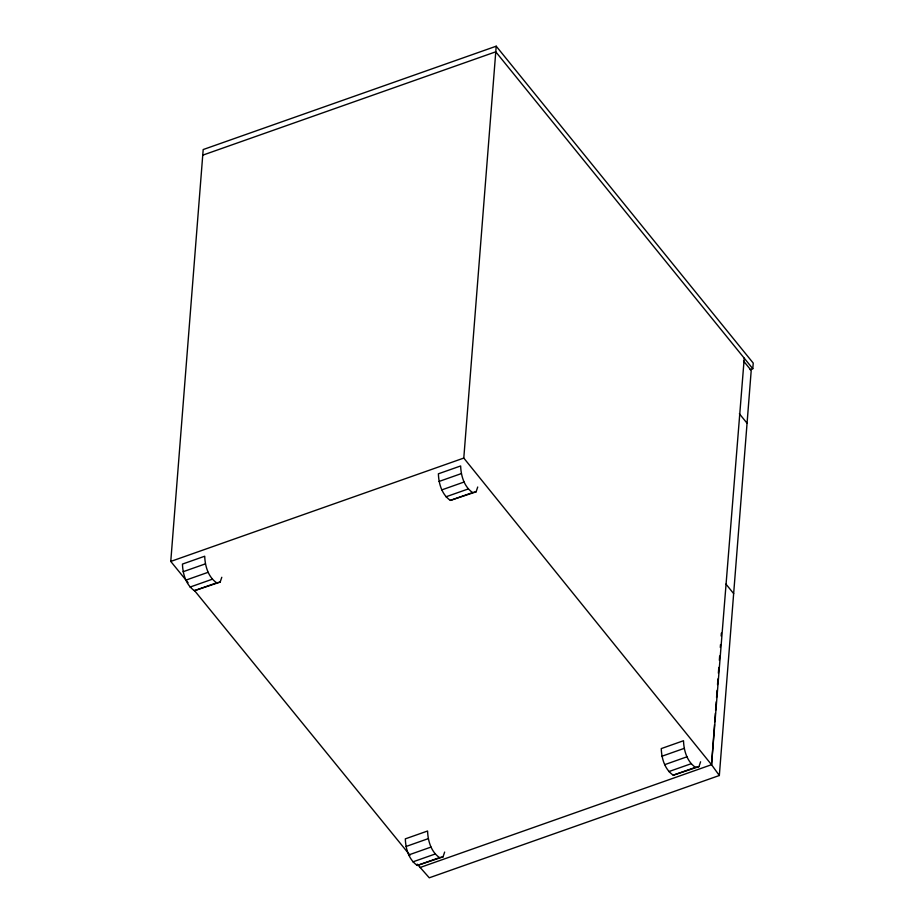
<?xml version="1.0" encoding="UTF-8"?>
<svg xmlns="http://www.w3.org/2000/svg" width="924" height="924" viewBox="0 0 924 924"><rect width="100%" height="100%" fill="white"/><g stroke="black" fill="none" stroke-linecap="round" stroke-linejoin="round"><path stroke-width="1.39" d="M417.267 864.183L429.279 877.8L719.334 775.502L711.538 764.702L714.529 724.659M714.737 721.794L715.384 713.212M715.592 710.36L716.239 701.778M716.562 697.481L717.093 690.332M717.521 684.603L717.948 678.886M718.375 673.169L718.803 667.44M719.334 660.29L719.657 656.005M720.304 647.424L720.512 644.559M721.159 635.978L721.367 633.113M188.057 582.651L170.767 561.422L203.188 149.549L496.211 46.2L753.233 363.097L752.783 368.711L750.08 369.669M419.993 867.532L711.538 764.702L463.79 458.073L496.211 46.2M719.334 775.502L751.212 370.478L743.52 361.007M711.538 764.702L744.247 358.189M220.155 582.108L216.666 582.825C208.189 577.026 205.024 566.054 204.712 556.225L182.455 564.079C182.767 573.896 185.932 584.88 194.41 590.679L220.155 582.108L221.795 577.281M476.091 491.845L472.603 492.561C464.125 486.763 460.961 475.779 460.649 465.962L438.392 473.804C438.704 483.633 441.868 494.606 450.346 500.404L476.091 491.845L477.72 487.017M443.023 856.894L439.535 857.611C431.058 851.812 427.893 840.828 427.581 831.011L405.324 838.853C405.636 848.682 408.801 859.666 417.278 865.465L443.023 856.894L444.652 852.067M698.948 766.631L695.472 767.347C686.994 761.549 683.829 750.565 683.506 740.736L661.261 748.59C661.572 758.419 664.737 769.392 673.215 775.19L698.948 766.631L700.588 761.792M202.749 155.163L495.761 51.813L752.783 368.711M170.767 561.422L463.79 458.073M183.114 571.725L205.371 563.883M439.039 481.462L461.295 473.608M185.874 580.145L208.131 572.303M441.811 489.882L464.067 482.028M190.009 587.087L212.266 579.232M445.946 496.812L468.202 488.969M194.41 590.679L216.666 582.825M450.346 500.404L472.603 492.561M405.983 846.511L428.228 838.657M661.907 756.236L684.164 748.394M408.743 854.931L431 847.077M664.679 764.668L686.925 756.814M412.878 861.873L435.135 854.019M668.814 771.598L691.071 763.755M417.278 865.465L439.535 857.611M673.215 775.19L695.472 767.347M194.421 590.471L409.99 855.243M739.373 413.744L747.054 423.215M725.964 584.107L733.644 593.589"/></g></svg>
